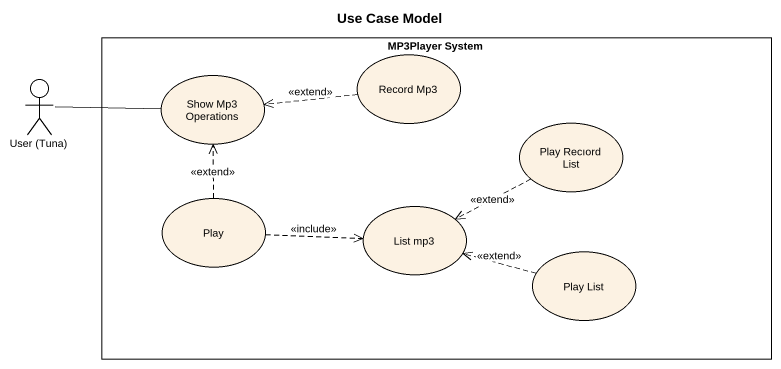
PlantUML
@startuml
title Use Case Model
rectangle "MP3Player System" as MP3Player_System {
  usecase "Show Mp3 Operations" as Show_Mp3_Operations
  usecase "Record Mp3" as Record_Mp3
  usecase "Play Recıord List" as Play_Recıord_List
  usecase Play
  usecase "List mp3" as List_mp3
  usecase "Play List" as Play_List
}
actor "User (Tuna)" as User_Tuna
Record_Mp3 .left.> Show_Mp3_Operations : <<extend>>
User_Tuna -right- Show_Mp3_Operations
Play_Recıord_List .left.> List_mp3 : <<extend>>
Play .up.> Show_Mp3_Operations : <<extend>>
Play .right.> List_mp3 : <<include>>
Play_List .left.> List_mp3 : <<extend>>
@enduml
